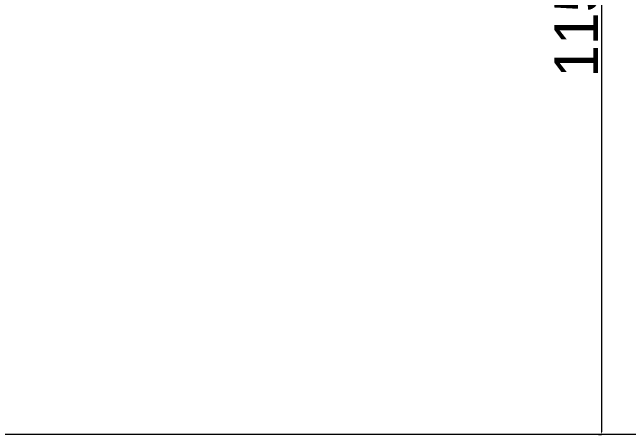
# Model space of a CAD drawing. Extents: x 16296665491 to 16296671741, y -37409618531 to -37409613952.
# Drawn here: x 16296667252 to 16296668096, y -37409616987 to -37409616410 of the extents above; entities that cross this region are included whole.
import ezdxf

# ---------------------------------------------------------------- set-up
doc = ezdxf.new("R2010")
doc.units = 0
doc.header["$LTSCALE"] = 10
doc.header["$MEASUREMENT"] = 0
doc.header["$PDMODE"] = 3
doc.header["$PDSIZE"] = -10
doc.linetypes.add('PHANTOM', pattern=[25, 20, -1, 1, -1, 1, -1])
doc.layers.get('0').update_dxf_attribs({"linetype": 'CONTINUOUS'})
doc.layers.get('DEFPOINTS').update_dxf_attribs({"linetype": 'CONTINUOUS'})
doc.styles.add('Daelim Dimension', font='')
doc.styles.get('Daelim Dimension').set_extended_font_data('나눔고딕')
doc.dimstyles.new('DEFAULT', dxfattribs={"dimscale": 2, "dimtxt": 2, "dimasz": 2, "dimexe": 0, "dimexo": 2, "dimgap": 1, "dimtad": 1, "dimdec": 1, "dimzin": 9, "dimdsep": 46, "dimtxsty": 'Daelim Dimension', "dimcen": 0.5, "dimclrd": 252, "dimclre": 252, "dimclrt": 3, "dimadec": 1, "dimazin": 0, "dimtfac": 1, "dimtdec": 1, "dimtix": 1, "dimtmove": 0, "dimatfit": 3, "dimfxl": 1, "dimtolj": 1, "dimtzin": 1, "dimlwd": 9, "dimlwe": 9, "dimarcsym": 0})

# ---------------------------------------------------------------- blocks, each defined once
blk = doc.blocks.new('*D18')
at = {"color": 5, "lineweight": 9, "transparency": 16777216}
for p, q in [((16296667725.16667, -37409615832.326347), (16296668058.81551, -37409615832.326347)), ((16296668058.81551, -37409615836.326347), (16296668058.81551, -37409616983.282181)), ((16296668054.81551, -37409616987.282181), (16296668058.81551, -37409616987.282181))]:
    blk.add_line(p, q, dxfattribs=at)
at = {"color": 5, "transparency": 16777216}
for points in [[(16296668058.14884, -37409615836.326347), (16296668059.48217, -37409615836.326347), (16296668058.81551, -37409615832.326347)], [(16296668058.14884, -37409616983.282181), (16296668059.48217, -37409616983.282181), (16296668058.81551, -37409616987.282181)]]:
    blk.add_solid(points, dxfattribs=at)
at = {"layer": 'DEFPOINTS', "color": 0, "transparency": 16777216}
for p in [(16296667721.16667, -37409615832.326347), (16296668058.81551, -37409616987.282181), (16296668058.81551, -37409616987.282181)]:
    blk.add_point(p, dxfattribs=at)
at = {"color": 7, "lineweight": 0, "transparency": 16777216, "insert": (16296668024.497919, -37409616409.80426), "char_height": 60, "attachment_point": 5, "rotation": 90, "style": 'Daelim Dimension'}
blk.add_mtext('\\A1;1155', dxfattribs=at)

msp = doc.modelspace()

# ---------------------------------------------------------------- linework, layer by layer
at = {"linetype": 'PHANTOM', "lineweight": 0, "ltscale": 20}
msp.add_line((16296670315.5306, -37409616987.282181), (16296666665.247589, -37409616987.282181), dxfattribs=at)

# ---------------------------------------------------------------- dimensions: what is measured, and where the dimension line sits
at = {"lineweight": 0}
dim = msp.add_linear_dim(base=(16296668058.81551, -37409616987.282181), p1=(16296667721.16667, -37409615832.326347), p2=(16296668058.81551, -37409616987.282181), angle=90, dimstyle='DEFAULT', override={"dimtxt": 30, "dimclrd": 5, "dimclre": 5, "dimclrt": 7}, dxfattribs=at)
dim.commit()
dim.dimension.update_dxf_attribs({"geometry": '*D18', "text_midpoint": (16296668024.497919, -37409616409.80426)})

doc.saveas('drawing.dxf')
